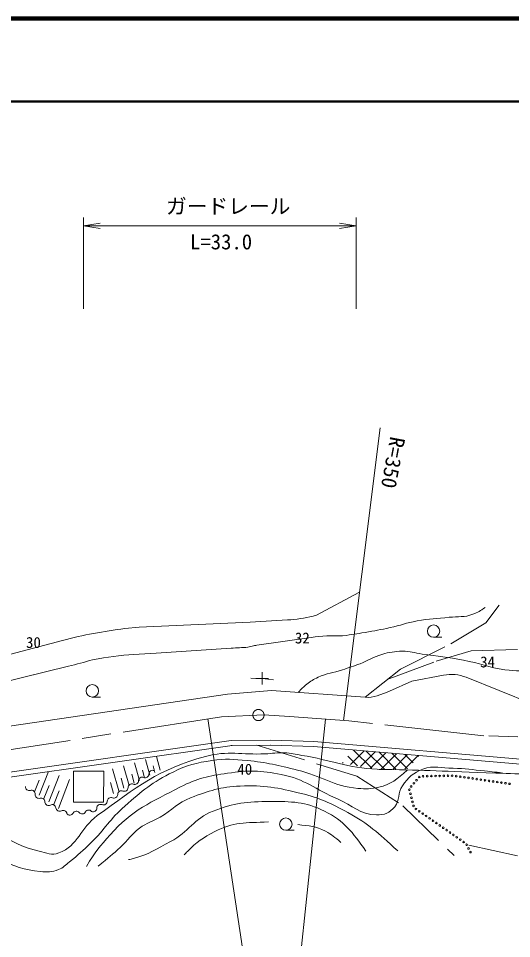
# Model space of a CAD drawing. Units: millimetres, scale not verified. Extents: x 40000 to 680000, y 20000 to 380000.
# Drawn here: x 443524 to 503006, y 269074 to 380000 of the extents above; entities that cross this region are included whole.
import ezdxf
from ezdxf.enums import TextEntityAlignment as Align

# ---------------------------------------------------------------- set-up
doc = ezdxf.new("R2010")
doc.units = ezdxf.units.MM
doc.header["$LTSCALE"] = 1000
doc.linetypes.add('CHAIN', pattern=[18.5, 12, -1.5, 3.5, -1.5])
doc.linetypes.add('DASHED', pattern=[7.5, 6, -1.5])
for name, color, linetype, lineweight in [('M-BMK', 2, 'CHAIN', 13), ('M-STR-HTXT', 7, 'Continuous', 13), ('M-TTL', 2, 'Continuous', 140), ('M-TTL-LINE', 7, 'Continuous', 50), ('M-WORK', 1, 'Continuous', 13)]:
    doc.layers.add(name, color=color, linetype=linetype, lineweight=lineweight)
doc.styles.add('ＭＳ ゴシック', font='')
doc.styles.get('ＭＳ ゴシック').set_extended_font_data('MS Gothic')

# ---------------------------------------------------------------- blocks, each defined once
blk = doc.blocks.new('plus')
at = {"color": 0, "linetype": 'Continuous', "lineweight": -2}
for p, q in [((-1.25, 0), (1.25, 0)), ((0, -1.25), (0, 1.25))]:
    blk.add_line(p, q, dxfattribs=at)
blk = doc.blocks.new('open_arrow')
at = {"color": 0, "linetype": 'Continuous', "lineweight": -2}
blk.add_lwpolyline([(7.5, 1.25), (0, 0), (7.5, -1.25)], dxfattribs=at)

msp = doc.modelspace()

# ---------------------------------------------------------------- hatches: boundary and pattern name
at = {"layer": 'M-WORK'}
h = msp.add_hatch(dxfattribs=at)
h.set_pattern_fill('USER', color=256, style=0, pattern_type=2)
h.set_pattern_definition([(45, (483930, 291808), (-707.11, 707.11), []), (135, (483930, 291808), (-707.11, -707.11), [])])
h.paths.add_polyline_path([(483930, 291808), (482521, 290239), (486804, 289485), (490543, 289535), (491884, 291130), (491954, 291125)])

# ---------------------------------------------------------------- linework, layer by layer
at = {"layer": 'M-BMK'}
for p, q in [((468030, 295809), (438272, 291194)), ((473142, 296052), (468030, 295809)), ((476209, 295862), (473142, 296052)), ((483363, 295322), (476209, 295862)), ((499640, 293516), (483363, 295322)), ((572712, 291476), (499640, 293516))]:
    msp.add_line(p, q, dxfattribs=at)
msp.add_circle((472476, 296021), 675, dxfattribs=at)
at = {"layer": 'M-STR-HTXT'}
for p, q in [((451375, 344988), (451375, 356000)), ((451375, 355000), (484257, 355000)), ((484257, 344981), (484257, 356000)), ((487169, 330635), (482741, 295369)), ((466368, 295551), (471273, 263191)), ((477104, 262690), (480559, 295534))]:
    msp.add_line(p, q, dxfattribs=at)
at = {"layer": 'M-TTL'}
msp.add_line((680000, 380000), (40000, 380000), dxfattribs=at)
at = {"layer": 'M-TTL-LINE'}
msp.add_line((40000, 370000), (680000, 370000), dxfattribs=at)
at = {"layer": 'M-WORK'}
for p, q in [((479489, 308067), (484579, 310788)), ((471491, 307199), (475971, 307481)), ((479060, 307960), (479489, 308067)), ((456366, 306438), (458076, 306636)), ((458076, 306636), (471491, 307199)), ((472284, 304444), (478829, 305384)), ((493597, 305391), (494597, 305391)), ((438749, 302344), (448858, 305018)), ((460147, 303485), (469189, 304083)), ((471194, 304188), (471722, 304329)), ((458077, 303376), (460147, 303485)), ((434394, 298200), (449577, 301905)), ((452454, 302687), (453158, 302812)), ((490978, 300098), (494802, 300833)), ((472926, 300441), (471565, 300488)), ((472926, 300441), (474286, 300253)), ((488272, 298897), (490967, 300094)), ((497529, 300569), (505955, 297174)), ((392547, 287403), (468733, 298547)), ((468733, 298547), (474045, 298969)), ((474045, 298969), (485338, 298160)), ((486783, 298356), (488012, 298793)), ((452435, 298188), (453435, 298188)), ((469202, 292959), (415972, 285360)), ((473963, 292983), (469202, 292959)), ((479146, 292818), (473963, 292983)), ((469286, 292365), (416057, 284766)), ((473966, 292383), (469204, 292359)), ((479127, 292219), (473944, 292383)), ((505786, 289945), (479095, 292221)), ((505837, 290543), (479146, 292818)), ((459373, 288767), (458848, 290647)), ((460624, 289395), (460172, 291016)), ((455618, 286885), (454878, 289539)), ((456869, 287512), (456201, 289908)), ((458121, 288140), (457525, 290278)), ((459998, 289081), (459772, 289892)), ((446030, 286355), (447167, 289237)), ((447187, 285566), (448437, 288736)), ((457495, 287826), (457197, 288895)), ((458747, 288454), (458485, 289393)), ((445452, 286750), (446020, 288191)), ((446608, 285961), (447234, 287546)), ((448343, 284777), (449707, 288235)), ((454992, 286571), (454622, 287898)), ((456244, 287199), (455910, 288397)), ((447765, 285172), (448447, 286901)), ((475783, 282126), (476783, 282126))]:
    msp.add_line(p, q, dxfattribs=at)
at = {"layer": 'M-WORK', "linetype": 'DASHED'}
msp.add_line((497853, 280334), (531124, 273054), dxfattribs=at)
for points in [[(485338, 298160), (489590, 301549), (495659, 304610), (499881, 307143), (501517, 309254)], [(488018, 300296), (493918, 302499), (498140, 303766), (503722, 303906)], [(472291, 292374), (484323, 288659), (489905, 285094), (496074, 279090)]]:
    msp.add_lwpolyline(points, dxfattribs=at)
at = {"layer": 'M-WORK'}
msp.add_lwpolyline([(450189, 289269), (453824, 289246), (453800, 285515), (450165, 285539)], close=True, dxfattribs=at)
for centre, radius in [((493597, 306141), 750), ((452434, 298938), 750), ((491874, 288546), 100), ((492330, 288649), 100), ((492830, 288658), 100), ((493330, 288667), 100), ((493830, 288675), 100), ((494330, 288684), 100), ((494830, 288693), 100), ((495330, 288702), 100), ((495830, 288710), 100), ((496326, 288661), 100), ((496821, 288590), 100), ((497316, 288518), 100), ((497811, 288446), 100), ((498305, 288375), 100), ((490886, 287417), 100), ((491216, 287793), 100), ((491545, 288170), 100), ((498800, 288303), 100), ((499295, 288232), 100), ((499790, 288160), 100), ((500285, 288088), 100), ((500780, 288017), 100), ((501274, 287945), 100), ((501769, 287873), 100), ((502264, 287802), 100), ((502759, 287730), 100), ((490678, 287012), 100), ((490803, 286528), 100), ((490928, 286044), 100), ((491053, 285560), 100), ((491178, 285075), 100), ((491465, 284705), 100), ((491877, 284421), 100), ((492288, 284137), 100), ((475783, 282876), 750), ((492700, 283853), 100), ((493112, 283569), 100), ((493523, 283285), 100), ((493935, 283001), 100), ((494346, 282717), 100), ((494758, 282433), 100), ((495169, 282149), 100), ((495579, 281863), 100), ((495988, 281576), 100), ((496398, 281289), 100), ((496807, 281002), 100), ((497217, 280715), 100), ((497580, 280387), 100), ((497814, 279945), 100), ((498049, 279503), 100)]:
    msp.add_circle(centre, radius, dxfattribs=at)
for centre, radius, start, end in [((474894, 324624), 17177, 273.59501, 284.03624), ((462511, 253401), 53392, 96.60846, 104.81552), ((481624, 285935), 19650, 87.17272, 98.17813), ((474110, 229695), 74551, 92.2411, 93.78448), ((472977, 299625), 4869, 98.17813, 104.93142), ((460174, 263347), 40085, 92.99847, 100.0806), ((435946, 357752), 57486, 283.71647, 286.68835), ((495717, 296074), 4847, 68.05487, 100.88553), ((490988, 300048), 51.2, 100.88553, 113.96249), ((486788, 302235), 3654, 289.57313, 293.96249), ((485592, 301705), 3555, 265.9017, 289.57313), ((458462, 288088), 452, 66.98983, 179.27978), ((458815, 288920), 452, 246.98983, 359.27978), ((459718, 288908), 452, 66.98983, 179.27978), ((444834, 287375), 452, 174.81951, 287.10946), ((457206, 287268), 452, 66.98983, 179.27978), ((457559, 288100), 452, 246.98983, 359.27978), ((445100, 286511), 452, 354.81951, 107.10946), ((445999, 286430), 452, 174.81951, 287.10946), ((455047, 286460), 452, 246.98983, 359.27978), ((455950, 286448), 452, 66.98983, 179.27978), ((456303, 287280), 452, 246.98983, 359.27978), ((446265, 285567), 452, 354.81951, 107.10946), ((447164, 285574), 452, 186.14656, 298.43651), ((447594, 284780), 452, 6.14656, 118.43651), ((453438, 284809), 452, 66.98983, 179.27978), ((453791, 285640), 452, 246.98983, 359.27978), ((454694, 285629), 452, 66.98983, 179.27978), ((448492, 284877), 452, 186.14656, 298.43651), ((448922, 284083), 452, 6.14656, 118.43651), ((449721, 284416), 452, 219.0807, 331.37065), ((450514, 283983), 452, 39.0807, 151.37065), ((451215, 284552), 452, 219.0807, 331.37065), ((452008, 284120), 452, 39.0807, 151.37065), ((452535, 284820), 452, 246.98983, 359.27978)]:
    msp.add_arc(centre, radius, start, end, dxfattribs=at)
for points, knots in [([(482593, 305560), (483912, 305745), (484262, 305796), (485327, 305979), (486512, 306182), (487175, 306307), (488350, 306562), (489629, 306841), (490315, 307129), (491602, 307365), (493102, 307640), (493967, 307619), (495480, 307803), (496597, 307938), (497294, 307754), (498336, 308178), (498952, 308429), (499222, 308568), (499827, 309002)], [0, 0, 0, 0, 1, 1, 1, 2, 2, 2, 3, 3, 3, 4, 4, 4, 5, 5, 5, 6, 6, 6, 6]), ([(477250, 298739), (477700, 299230), (477856, 299394), (478305, 299744), (478796, 300127), (479099, 300314), (479665, 300573), (480757, 301072), (481467, 301084), (482605, 301464), (483440, 301743), (483912, 301892), (484731, 302215), (485775, 302626), (486297, 303026), (487374, 303340), (488311, 303614), (488869, 303693), (489844, 303716), (490776, 303738), (491283, 303507), (492206, 303372), (494160, 303086), (495269, 303010), (497209, 302637), (499173, 302258), (500220, 301779), (502197, 301480), (503595, 301268), (504414, 301464), (505809, 301229), (507103, 301012), (507758, 300542), (509061, 300385), (510573, 300203), (511434, 300266), (512957, 300256), (513653, 300251), (514080, 300063), (514739, 300287), (515387, 300508), (515574, 301005), (515881, 301616), (516123, 302099), (516094, 302432), (516256, 302948), (516514, 303767), (516638, 304236), (516975, 305027), (517435, 306107), (517707, 306477), (518461, 307638)], [0, 0, 0, 0, 1, 1, 1, 2, 2, 2, 3, 3, 3, 4, 4, 4, 5, 5, 5, 6, 6, 6, 7, 7, 7, 8, 8, 8, 9, 9, 9, 10, 10, 10, 11, 11, 11, 12, 12, 12, 13, 13, 13, 14, 14, 14, 15, 15, 15, 16, 16, 16, 17, 17, 17, 17]), ([(388046, 269584), (389773, 270286), (390338, 270648), (391736, 271460), (395658, 273739), (396807, 276414), (400336, 279263), (401258, 280006), (401827, 280372), (402885, 280904), (404227, 281580), (405089, 281718), (406544, 282093), (408408, 282573), (409466, 282797), (411360, 283140), (415049, 283810), (417138, 284066), (420865, 284473), (423009, 284708), (424223, 284766), (426380, 284744), (430257, 284705), (432495, 284772), (436271, 283887), (440315, 282939), (441960, 280525), (446016, 279630), (446928, 279429), (447524, 279058), (448395, 279394), (450753, 280302), (450997, 282409), (453039, 283897), (457728, 287315), (460468, 289518), (466070, 291029), (468792, 291763), (470465, 291211), (473282, 291346), (474197, 291389), (474709, 291512), (475624, 291471), (476438, 291434), (476883, 291288), (477688, 291158), (481261, 290580), (483188, 289670), (486804, 289485), (487133, 289468), (487318, 289476), (487648, 289469), (492908, 289366), (494580, 289268), (501111, 289016)], [0, 0, 0, 0, 1, 1, 1, 2, 2, 2, 3, 3, 3, 4, 4, 4, 5, 5, 5, 6, 6, 6, 7, 7, 7, 8, 8, 8, 9, 9, 9, 10, 10, 10, 11, 11, 11, 12, 12, 12, 13, 13, 13, 14, 14, 14, 15, 15, 15, 16, 16, 16, 17, 17, 17, 18, 18, 18, 18]), ([(490417, 289369), (489116, 288292), (488524, 287659), (487008, 287321), (486035, 287103), (485453, 287094), (484460, 287180), (481503, 287436), (480075, 288694), (477189, 289385), (474837, 289947), (473514, 290311), (471106, 290542), (469459, 290700), (468507, 290780), (466869, 290542), (464978, 290267), (463897, 289985), (462178, 289150), (459678, 287936), (458459, 286876), (456361, 285053), (454586, 283511), (453973, 282260), (452276, 280632), (451293, 279689), (450743, 279154), (449673, 278310), (449185, 277925), (448957, 277604), (448371, 277396), (447551, 277104), (447022, 277065), (446155, 277149), (442364, 277517), (440603, 279274), (436987, 280472), (435394, 281000), (434518, 281358), (432890, 281762), (431089, 282209), (430070, 282471), (428223, 282653), (425257, 282946), (423570, 282998), (420594, 282837), (418723, 282736), (417677, 282603), (415825, 282321), (413653, 281990), (412391, 281962), (410290, 281320), (408719, 280840), (407894, 280406), (406393, 279737), (404405, 278851), (403237, 278436), (401389, 277287), (398540, 275516), (397193, 274157), (394431, 272252), (393760, 271789), (393375, 271541), (392672, 271126), (391740, 270577), (391393, 270424), (390209, 269860)], [0, 0, 0, 0, 1, 1, 1, 2, 2, 2, 3, 3, 3, 4, 4, 4, 5, 5, 5, 6, 6, 6, 7, 7, 7, 8, 8, 8, 9, 9, 9, 10, 10, 10, 11, 11, 11, 12, 12, 12, 13, 13, 13, 14, 14, 14, 15, 15, 15, 16, 16, 16, 17, 17, 17, 18, 18, 18, 19, 19, 19, 20, 20, 20, 21, 21, 21, 22, 22, 22, 22]), ([(451733, 277784), (452813, 279588), (453347, 280200), (454583, 281584), (457250, 284573), (459498, 285525), (463062, 287354), (465124, 288412), (466468, 288670), (468761, 289007), (471263, 289375), (472756, 289370), (475234, 288867), (478069, 288291), (479363, 287045), (482024, 285911), (483844, 285137), (484726, 284011), (486704, 283976), (487651, 283960), (488311, 284235), (488920, 284962), (489596, 285768), (489207, 286650), (489835, 287495), (490574, 288490), (491126, 289092), (492297, 289500), (493648, 289970), (494527, 289640), (495956, 289605), (497431, 289570), (498253, 289442), (499721, 289289), (500759, 289180), (501096, 289142), (502375, 288980)], [0, 0, 0, 0, 1, 1, 1, 2, 2, 2, 3, 3, 3, 4, 4, 4, 5, 5, 5, 6, 6, 6, 7, 7, 7, 8, 8, 8, 9, 9, 9, 10, 10, 10, 11, 11, 11, 12, 12, 12, 12]), ([(501111, 289016), (504693, 288920), (505690, 288885), (508614, 288646), (511828, 288383), (513755, 288695), (516809, 287663), (517590, 287400), (517824, 286834), (518592, 286538), (519455, 286204), (519982, 286077), (520906, 286037), (522511, 285968), (523410, 286234), (524987, 286538), (526335, 286796), (527051, 287145), (528412, 287319), (531155, 287672), (532747, 287415), (535487, 287038), (536528, 286895), (537067, 286551), (538114, 286452), (538397, 286425), (538557, 286452), (538841, 286452), (538841, 286452), (538841, 286452), (538841, 286452)], [0, 0, 0, 0, 1, 1, 1, 2, 2, 2, 3, 3, 3, 4, 4, 4, 5, 5, 5, 6, 6, 6, 7, 7, 7, 8, 8, 8, 9, 9, 9, 10, 10, 10, 10]), ([(453140, 277820), (454456, 278871), (454833, 279166), (455849, 280106), (456777, 280964), (457132, 281627), (458136, 282393), (459016, 283064), (459677, 283174), (460634, 283730), (462098, 284580), (462714, 285443), (464293, 286052), (466532, 286916), (467877, 287342), (470274, 287459), (473163, 287601), (474815, 287261), (477627, 286580), (479938, 286020), (481168, 285397), (483256, 284258), (485855, 282841), (486742, 281945), (489272, 279649)], [0, 0, 0, 0, 1, 1, 1, 2, 2, 2, 3, 3, 3, 4, 4, 4, 5, 5, 5, 6, 6, 6, 7, 7, 7, 8, 8, 8, 8]), ([(456799, 278594), (457077, 278641), (457165, 278675), (457397, 278734), (459255, 279213), (460174, 279870), (461865, 280775), (464037, 281937), (464713, 283522), (467002, 284434), (469527, 285439), (471145, 285583), (473862, 285595), (476472, 285606), (478104, 285595), (480441, 284434), (482870, 283228), (483763, 281944), (485437, 279614)], [0, 0, 0, 0, 1, 1, 1, 2, 2, 2, 3, 3, 3, 4, 4, 4, 5, 5, 5, 6, 6, 6, 6]), ([(463519, 279157), (463684, 279361), (463751, 279417), (463906, 279579), (465010, 280729), (465798, 281237), (467213, 281971), (469493, 283154), (470869, 283025), (473686, 283132)], [0, 0, 0, 0, 1, 1, 1, 2, 2, 2, 3, 3, 3, 3]), ([(477205, 282815), (478694, 282640), (479360, 282635), (480547, 282006), (481339, 281587), (481674, 281346), (482411, 280669)], [0, 0, 0, 0, 1, 1, 1, 2, 2, 2, 2])]:
    msp.add_open_spline(points, degree=3, knots=knots, dxfattribs=at)

# ---------------------------------------------------------------- block references
at = {"layer": 'M-STR-HTXT', "xscale": 267, "yscale": 267}
msp.add_blockref('open_arrow', (451375, 355000), dxfattribs=at)
at = {"layer": 'M-STR-HTXT', "xscale": 267, "yscale": 267, "rotation": 180}
msp.add_blockref('open_arrow', (484257, 355000), dxfattribs=at)
at = {"layer": 'M-WORK', "xscale": 600, "yscale": 600}
msp.add_blockref('plus', (472926, 300441), dxfattribs=at)

# ---------------------------------------------------------------- texts
at = {"layer": 'M-STR-HTXT', "style": 'ＭＳ ゴシック'}
msp.add_text('ガードレール', height=1833, dxfattribs=at).set_placement((461326, 355891), align=Align.BOTTOM_LEFT)
msp.add_text('L=33.0', height=1833, dxfattribs=at).set_placement((467972, 351605), align=Align.BOTTOM_CENTER)
msp.add_text('R=350', height=1833, rotation=259.448, dxfattribs=at).set_placement((487842, 329784), align=Align.BOTTOM_LEFT)
at = {"layer": 'M-WORK', "style": 'ＭＳ ゴシック'}
for s, p in [('30', (444442, 303718)), ('32', (476873, 304255)), ('34', (499213, 301371)), ('40', (469934, 288435))]:
    msp.add_text(s, height=1320, dxfattribs=at).set_placement(p, align=Align.BOTTOM_LEFT)

doc.saveas('drawing.dxf')
